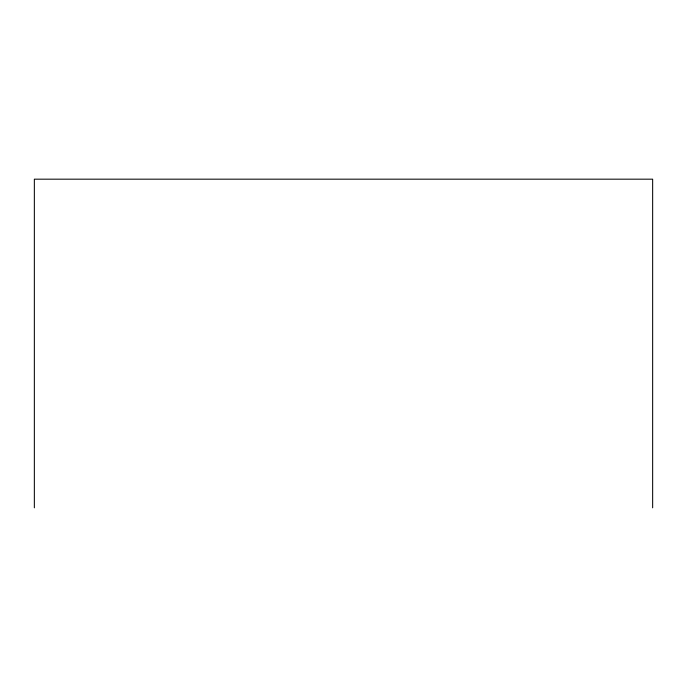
<?xml version="1.0" encoding="UTF-8"?>
<svg xmlns="http://www.w3.org/2000/svg" width="687" height="687" viewBox="0 0 687 687"><rect width="100%" height="100%" fill="white"/><g stroke="black" fill="none" stroke-linecap="round" stroke-linejoin="round"><path stroke-width="1.03" d="M652.65 507.822L652.65 179.178L34.35 179.178L34.35 507.822"/></g></svg>
